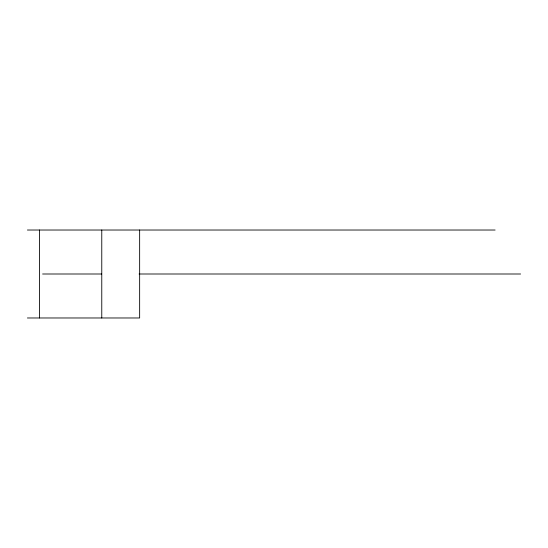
<?xml version="1.0" encoding="UTF-8"?>
<svg xmlns="http://www.w3.org/2000/svg" width="548" height="548" viewBox="0 0 548 548"><rect width="100%" height="100%" fill="white"/><g stroke="black" fill="none" stroke-linecap="round" stroke-linejoin="round"><path stroke-width="0.82" d="M27.4 230.023L495.111 230.023M42.607 274L101.62 274M139.062 274L520.6 274M27.4 317.977L139.644 317.977L139.644 230.023M101.77 230.023L101.77 317.977M39.449 230.023L39.449 317.977"/></g></svg>
